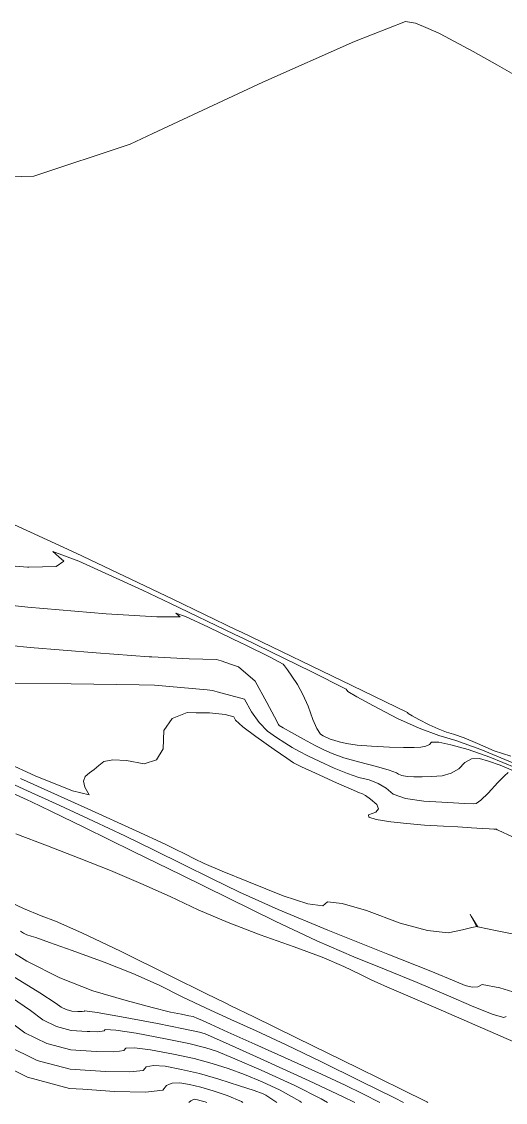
# Model space of a CAD drawing. Header units: inches. Extents: x 1337389 to 1347141, y 407035 to 414577.
# Drawn here: x 1342924 to 1343262, y 407035 to 407789 of the extents above; entities that cross this region are included whole.
import ezdxf

# ---------------------------------------------------------------- set-up
doc = ezdxf.new("R2010")
doc.units = ezdxf.units.IN
doc.header["$MEASUREMENT"] = 0
doc.layers.add('Topo', color=7, linetype='Continuous', lineweight=15, true_color=0x459900)

msp = doc.modelspace()

# ---------------------------------------------------------------- linework, layer by layer
at = {"layer": 'Topo'}
for p, q in [((1343028.0881, 407383.3619, 740), (1343072.423, 407362.0819, 740)), ((1343073.85, 407365.1141, 735), (1343029.6262, 407386.3411, 735)), ((1343070.9591, 407359.0682, 745), (1343077.208, 407356.0669, 745)), ((1343069.9909, 407341.1307, 750), (1343063.3752, 407343.369, 750)), ((1343045.8901, 407307.1741, 760), (1343053.5199, 407307.0491, 760))]:
    msp.add_line(p, q, dxfattribs=at)
for points, elevation in [([(1343015.6969, 407711.3109), (1343092.4428, 407747.1879), (1343156.4349, 407775.6871), (1343191.9339, 407789.4499), (1343198.94, 407788.4771), (1343204.4959, 407786.031)], 730), ([(1343204.4959, 407786.031), (1343214.6849, 407781.5458), (1343216.086, 407780.8082)], 730), ([(1343216.086, 407780.8082), (1343239.169, 407768.657), (1343256.013, 407759.1011)], 730), ([(1343256.013, 407759.1011), (1343272.3919, 407749.8101), (1343301.0019, 407723.389), (1343302.8159, 407720.819)], 730), ([(1342906.8339, 407680.9299), (1342932.8451, 407681.71), (1342999.9581, 407703.953), (1343015.6969, 407711.3109)], 730), ([(1343029.6262, 407386.3411), (1342962.3621, 407418.628), (1342889.834, 407451.7601)], 735), ([(1342950.1481, 407416.0511), (1342945.9511, 407419.706), (1342964.168, 407413.0169), (1343008.488, 407392.77), (1343028.0881, 407383.3619)], 740), ([(1342928.3159, 407408.7562), (1342929.302, 407408.6739), (1342948.287, 407409.1611), (1342953.836, 407412.8391), (1342950.1481, 407416.0511)], 740), ([(1342896.883, 407411.377), (1342928.3159, 407408.7562)], 740), ([(1342915.564, 407382.1842), (1342928.7261, 407380.7899), (1342983.169, 407376.2511), (1343018.5091, 407374.0572), (1343027.4281, 407374.141)], 745), ([(1343027.4281, 407374.141), (1343034.7451, 407374.2089), (1343031.8789, 407376.7051), (1343038.5019, 407374.273), (1343054.6141, 407366.9128), (1343070.9591, 407359.0682)], 745), ([(1343072.423, 407362.0819), (1343078.911, 407358.968), (1343126.2452, 407335.9211), (1343150.492, 407323.6309), (1343151.651, 407322.0981), (1343158.0201, 407318.1869), (1343169.5988, 407311.898), (1343186.3871, 407303.2312), (1343201.5738, 407296.3339), (1343215.1621, 407291.208), (1343227.1491, 407287.8519), (1343244.3809, 407281.5139), (1343266.8579, 407272.194)], 740), ([(1343265.3519, 407276.8207), (1343253.8661, 407280.5743), (1343242.2201, 407285.742), (1343232.778, 407289.6569), (1343225.5391, 407292.3191), (1343220.503, 407293.729), (1343214.795, 407295.883), (1343208.415, 407298.78), (1343201.3621, 407302.4209), (1343196.498, 407305.063), (1343193.823, 407306.7061), (1343193.336, 407307.3499), (1343154.5972, 407326.2188), (1343077.6058, 407363.311), (1343073.85, 407365.1141)], 735), ([(1343014.9739, 407346.1449), (1343013.1971, 407346.239), (1342976.1751, 407348.901), (1342930.1389, 407352.739), (1342902.7069, 407355.3929)], 750), ([(1343077.208, 407356.0669), (1343080.2161, 407354.6238), (1343097.598, 407346.0159), (1343106.7599, 407341.0889), (1343107.7019, 407339.8421), (1343109.671, 407337.0449), (1343112.668, 407332.699), (1343116.6919, 407326.8031), (1343120.472, 407319.8171), (1343124.01, 407311.7431), (1343127.305, 407302.5801), (1343130.175, 407296.0951), (1343132.619, 407292.289), (1343134.6391, 407291.16), (1343136.439, 407290.1989), (1343138.0212, 407289.4061), (1343139.384, 407288.7809), (1343141.9729, 407287.9411), (1343145.789, 407286.885), (1343150.8312, 407285.615), (1343158.3439, 407284.5758), (1343168.328, 407283.768), (1343180.7831, 407283.191), (1343190.643, 407282.907), (1343197.9059, 407282.9149), (1343202.574, 407283.215), (1343206.166, 407283.9351), (1343208.684, 407285.0752), (1343210.1271, 407286.636), (1343215.103, 407286.552), (1343223.612, 407284.825), (1343235.6549, 407281.453), (1343250.7441, 407276.0721), (1343268.8792, 407268.6829)], 745), ([(1343063.3752, 407343.369), (1343060.201, 407344.4421), (1343041.2061, 407344.753), (1343014.9739, 407346.1449)], 750), ([(1343267.3641, 407266.7401), (1343257.857, 407270.6138), (1343249.9462, 407273.435), (1343243.6328, 407275.203), (1343238.0579, 407274.904), (1343233.2229, 407272.5401), (1343229.1269, 407268.1099), (1343223.908, 407264.996), (1343217.5669, 407263.1999), (1343210.102, 407262.7198), (1343203.5399, 407262.491), (1343197.8801, 407262.5131), (1343193.122, 407262.7849), (1343189.4919, 407263.352), (1343186.9901, 407264.2121), (1343185.6159, 407265.3669), (1343180.5161, 407267.192), (1343171.6889, 407269.685), (1343159.136, 407272.8481), (1343148.855, 407275.834), (1343140.8461, 407278.6421), (1343135.1099, 407281.274), (1343128.452, 407284.612), (1343120.8739, 407288.6561), (1343112.374, 407293.4071), (1343106.6969, 407296.6031), (1343103.8441, 407298.244), (1343103.8131, 407298.3291), (1343103.7209, 407298.4911), (1343103.5672, 407298.7298), (1343103.352, 407299.0451), (1343100.549, 407304.2301), (1343095.157, 407314.2839), (1343087.1769, 407329.2079), (1343075.5252, 407339.2602), (1343069.9909, 407341.1307)], 750), ([(1343006.268, 407326.5729), (1342958.8101, 407327.3488), (1342920.0409, 407327.745), (1342908.6552, 407327.651)], 755), ([(1343053.6041, 407323.1431), (1343016.9459, 407326.3992), (1343006.268, 407326.5729)], 755), ([(1343060.686, 407321.878), (1343057.2788, 407322.8169), (1343053.6041, 407323.1431)], 755), ([(1343263.6532, 407265.5798), (1343261.014, 407263.256), (1343256.319, 407258.4439), (1343249.57, 407251.144), (1343244.5361, 407246.243), (1343241.2171, 407243.7411), (1343239.614, 407243.6379), (1343232.9999, 407243.8869), (1343221.3749, 407244.487), (1343204.7391, 407245.4392), (1343192.0478, 407247.4201), (1343183.3011, 407250.4292), (1343178.498, 407254.467), (1343172.932, 407257.7551), (1343166.6028, 407260.292), (1343159.51, 407262.0791), (1343151.4119, 407264.816), (1343142.3083, 407268.5039), (1343132.1979, 407273.1409), (1343123.9391, 407277.0821), (1343117.5308, 407280.3261), (1343112.9741, 407282.874), (1343107.808, 407286.0719), (1343102.0339, 407289.921), (1343095.6501, 407294.4209), (1343089.8181, 407300.368), (1343084.5381, 407307.7631), (1343079.81, 407316.6053), (1343060.686, 407321.878)], 755), ([(1342892.9548, 407281.742), (1342933.671, 407263.2691), (1342959.81, 407252.6921), (1342971.3741, 407250.013), (1342968.3599, 407255.2312), (1342967.4109, 407259.4951), (1342968.525, 407262.8049), (1342971.704, 407265.1602), (1342974.935, 407267.684), (1342978.221, 407270.377), (1342981.559, 407273.2389), (1342987.939, 407274.384), (1342997.3599, 407273.813), (1343009.8218, 407271.527), (1343018.339, 407274.257), (1343022.9099, 407282.003), (1343023.5359, 407294.766), (1343029.154, 407303.1899), (1343039.764, 407307.2738), (1343045.8901, 407307.1741)], 760), ([(1343053.5199, 407307.0491), (1343055.3659, 407307.0188), (1343066.19, 407306.0579), (1343072.236, 407304.3911), (1343073.5051, 407302.018), (1343078.627, 407297.422), (1343087.6008, 407290.6028), (1343100.429, 407281.5602), (1343109.1531, 407275.4357), (1343113.7721, 407272.229), (1343114.2879, 407271.941), (1343119.4601, 407269.534), (1343129.2869, 407265.0091), (1343143.7709, 407258.3651), (1343153.97, 407253.799), (1343159.8851, 407251.311), (1343161.5161, 407250.9001), (1343164.059, 407249.402), (1343167.5149, 407246.8159), (1343171.883, 407243.1442), (1343173.1279, 407240.126), (1343171.252, 407237.762), (1343166.2531, 407236.0529), (1343166.3181, 407234.3809), (1343171.4478, 407232.7479), (1343181.642, 407231.152), (1343192.8799, 407229.843), (1343205.162, 407228.8219), (1343218.4871, 407228.0872), (1343228.401, 407227.5061), (1343234.9031, 407227.0781), (1343237.9942, 407226.8041), (1343241.607, 407226.5541), (1343245.7449, 407226.33), (1343250.4061, 407226.131), (1343253.5192, 407226.0049), (1343255.0929, 407225.9624), (1343255.166, 407225.989), (1343255.2782, 407226.0011), (1343255.437, 407226.01), (1343255.513, 407225.9921), (1343255.5069, 407225.9481), (1343255.4182, 407225.8789), (1343255.565, 407225.7509), (1343255.9469, 407225.5641), (1343256.564, 407225.3191), (1343266.508, 407220.6161)], 760), ([(1342899.4828, 407265.9571), (1342925.88, 407253.851), (1342950.89, 407242.5041), (1342974.366, 407231.6169), (1342996.309, 407221.1891), (1343016.719, 407211.2208), (1343036.8489, 407201.3538), (1343056.698, 407191.5869), (1343076.2659, 407181.9198), (1343103.2907, 407169.903), (1343137.7741, 407155.5339), (1343179.714, 407138.8159), (1343209.644, 407126.8089), (1343227.5629, 407119.515), (1343233.472, 407116.933), (1343238.4361, 407115.7579), (1343242.4561, 407115.9889), (1343245.5309, 407117.627), (1343257.695, 407115.2291), (1343278.9471, 407108.7929)], 770), ([(1342923.541, 407261.389), (1342970.5269, 407240.07), (1343004.1579, 407224.731), (1343024.4337, 407215.372), (1343031.3541, 407211.992), (1343038.179, 407208.6471), (1343044.909, 407205.3349), (1343051.5441, 407202.0571), (1343064.038, 407196.655), (1343082.3901, 407189.1281), (1343106.602, 407179.4769), (1343123.8772, 407173.938), (1343134.2138, 407172.5129), (1343137.6151, 407175.2019), (1343147.766, 407174.0608), (1343164.6662, 407169.09), (1343188.317, 407160.2909), (1343207.368, 407155.1399), (1343221.8219, 407153.638), (1343231.6759, 407155.7841), (1343238.265, 407157.2209), (1343241.589, 407157.947), (1343241.6479, 407157.9639), (1343241.0071, 407159.2081), (1343239.6658, 407161.679), (1343237.6251, 407165.3768), (1343237.012, 407166.599), (1343237.8251, 407165.3438), (1343240.0661, 407161.6131), (1343241.5639, 407159.1139), (1343242.3208, 407157.847), (1343242.337, 407157.8121), (1343242.3639, 407157.7801), (1343242.4051, 407157.752), (1343242.4571, 407157.7271), (1343255.8662, 407155.0309), (1343282.6319, 407149.664)], 765), ([(1343262.238, 407095.325), (1343260.553, 407094.428), (1343253.0089, 407096.636), (1343239.6052, 407101.948), (1343220.34, 407110.3662), (1343199.9869, 407118.972), (1343178.5459, 407127.7649), (1343156.018, 407136.7461), (1343130.165, 407148.085), (1343100.9868, 407161.7819), (1343068.4859, 407177.8379), (1343035.5179, 407194.0599), (1343002.0842, 407210.45), (1342968.185, 407227.0061), (1342944.574, 407238.5021), (1342931.2519, 407244.9378), (1342928.2189, 407246.3139), (1342913.3661, 407253.223)], 775), ([(1342920.171, 407222.657), (1342942.313, 407214.3561), (1342964.3677, 407205.804), (1342986.3349, 407197.0011), (1343007.507, 407188.0549), (1343027.8862, 407178.965), (1343047.4712, 407169.7321), (1343068.4101, 407160.8071), (1343090.7048, 407152.1902), (1343114.3528, 407143.8812), (1343133.802, 407136.5219), (1343149.049, 407130.115), (1343160.0971, 407124.6571), (1343168.5002, 407120.605), (1343174.261, 407117.957), (1343177.3791, 407116.7148), (1343190.3301, 407111.1352), (1343213.1169, 407101.218), (1343245.7369, 407086.9642), (1343267.5819, 407077.5131)], 780), ([(1342681.929, 407193.006), (1342683.362, 407192.646), (1342689.098, 407191.5869), (1342695.0469, 407191.201), (1342701.21, 407191.488), (1342707.586, 407192.4481), (1342725.5229, 407188.8638), (1342755.022, 407180.7357), (1342796.082, 407168.0649), (1342825.4421, 407158.701), (1342843.103, 407152.643), (1342849.064, 407149.892), (1342860.4412, 407143.4941), (1342877.235, 407133.4481), (1342899.445, 407119.7559), (1342917.176, 407108.43), (1342930.4269, 407099.4689), (1342939.1979, 407092.8738), (1342948.7061, 407088.225), (1342958.951, 407085.5221), (1342969.9343, 407084.7651), (1342971.8029, 407084.7321)], 805), ([(1342992.534, 407071.0451), (1342988.6167, 407070.5949), (1342976.3101, 407070.814), (1342958.5431, 407072.038), (1342941.9679, 407076.411), (1342926.5861, 407083.932), (1342912.3951, 407094.6019), (1342897.4669, 407105.085), (1342881.8009, 407115.3839), (1342865.397, 407125.4959), (1342851.1911, 407133.7471), (1342839.1821, 407140.1371), (1342829.3719, 407144.6651), (1342813.4079, 407150.5912), (1342791.2908, 407157.916), (1342763.0221, 407166.6411), (1342740.53, 407171.908), (1342723.8159, 407173.7179), (1342712.8791, 407172.071), (1342703.3411, 407171.388), (1342695.2, 407171.6689), (1342694.614, 407171.7769)], 810), ([(1342911.5149, 407177.315), (1342925.7002, 407170.6751), (1342937.8298, 407165.5132), (1342947.9051, 407161.8311), (1342966.3402, 407153.5631), (1342993.1341, 407140.71), (1343028.2879, 407123.2721), (1343052.7801, 407111.1751), (1343066.6119, 407104.421), (1343069.782, 407103.0078), (1343086.2689, 407094.9961), (1343116.0732, 407080.3838), (1343159.1932, 407059.174), (1343189.4189, 407044.2699), (1343206.7521, 407035.671), (1343207.4885, 407035.2906)], 785), ([(1343173.9577, 407035.2906), (1343162.176, 407041.2369), (1343149.9489, 407047.2511), (1343133.3309, 407055.0339), (1343112.323, 407064.5841), (1343086.9251, 407075.9031), (1343068.1379, 407084.3019), (1343055.9639, 407089.7802), (1343050.401, 407092.3391), (1343046.527, 407094.0981), (1343044.341, 407095.057), (1343043.8431, 407095.217), (1343040.9709, 407095.7978), (1343035.725, 407096.7998), (1343028.103, 407098.2229), (1343015.2781, 407101.4041), (1342997.2491, 407106.342), (1342974.015, 407113.037), (1342950.8981, 407122.2199), (1342927.8951, 407133.89), (1342905.0079, 407148.048)], 795), ([(1343190.5817, 407035.2906), (1343184.2801, 407038.4721), (1343160.6851, 407050.2051), (1343133.011, 407063.8179), (1343108.697, 407075.5071), (1343087.7409, 407085.2719), (1343070.145, 407093.1129), (1343053.005, 407101.0249), (1343036.32, 407109.006), (1343020.0901, 407117.0557), (1343001.901, 407125.1171), (1342981.752, 407133.188), (1342959.6439, 407141.2681), (1342943.8038, 407146.9721), (1342934.2331, 407150.2999), (1342930.9299, 407151.252), (1342928.0419, 407152.3109), (1342925.5667, 407153.479), (1342923.5049, 407154.754)], 790), ([(1342719.767, 407141.8289), (1342725.2421, 407140.505), (1342737.4971, 407137.478), (1342748.058, 407135.912), (1342756.926, 407135.8062), (1342764.1012, 407137.1621), (1342769.4469, 407138.1501), (1342772.9621, 407138.7711), (1342774.6481, 407139.0251), (1342776.668, 407138.917), (1342779.0221, 407138.449), (1342781.7111, 407137.6192), (1342789.3399, 407134.372), (1342801.909, 407128.7078), (1342819.4189, 407120.6272), (1342832.6899, 407114.255), (1342841.721, 407109.592), (1342846.5119, 407106.6379), (1342858.049, 407098.396), (1342876.3321, 407084.866), (1342901.3599, 407066.048), (1342928.4911, 407052.782), (1342957.7249, 407045.07), (1342967.0772, 407044.4252)], 820), ([(1342917.09, 407124.129), (1342936.8849, 407111.7741), (1342948.4591, 407104.337), (1342951.8111, 407101.8159), (1342955.445, 407100.0401), (1342959.36, 407099.0072), (1342963.5572, 407098.717), (1342966.465, 407098.6658), (1342968.082, 407098.8519), (1342968.4101, 407099.2748), (1342977.0261, 407097.989), (1342993.9311, 407094.9941), (1343019.1229, 407090.2901), (1343037.248, 407086.7261), (1343048.306, 407084.3031), (1343052.2959, 407083.021), (1343066.371, 407076.9162), (1343090.5311, 407065.988), (1343124.776, 407050.2382), (1343148.0881, 407039.3901), (1343156.6265, 407035.2906)], 800), ([(1342937.8051, 407063.9179), (1342935.23, 407064.597), (1342913.9729, 407074.9899), (1342894.3639, 407089.734), (1342887.467, 407094.721)], 815), ([(1342971.8029, 407084.7321), (1342977.5411, 407084.6299), (1342981.7741, 407085.117), (1342982.632, 407086.2251), (1342990.0701, 407085.6821), (1343004.088, 407083.4872), (1343024.687, 407079.6397), (1343040.914, 407076.274), (1343052.768, 407073.389), (1343060.251, 407070.9851), (1343073.0711, 407065.781), (1343091.2268, 407057.7761), (1343114.7211, 407046.97), (1343133.1771, 407037.7561), (1343137.5183, 407035.2906)], 805), ([(1343119.5594, 407035.2906), (1343118.2668, 407036.1219), (1343104.6661, 407043.7019), (1343091.924, 407049.5631), (1343079.7701, 407054.6449), (1343068.2061, 407058.9501), (1343057.2311, 407062.476), (1343044.5791, 407065.8221), (1343030.251, 407068.9901), (1343014.2459, 407071.9789), (1343003.1129, 407073.3741), (1342996.8529, 407073.1749), (1342995.465, 407071.3819), (1342992.534, 407071.0451)], 810), ([(1343010.3979, 407059.2511), (1343009.1561, 407057.647), (1342999.693, 407056.5589), (1342982.686, 407056.8621), (1342958.1341, 407058.5541), (1342937.8051, 407063.9179)], 815), ([(1343102.1756, 407035.2906), (1343094.6109, 407040.4341), (1343092.62, 407041.3501), (1343086.4698, 407043.51), (1343076.1611, 407046.9139), (1343061.693, 407051.5619), (1343048.245, 407055.371), (1343035.8148, 407058.3409), (1343024.404, 407060.4719), (1343016.1569, 407061.0659), (1343011.074, 407060.1253), (1343010.3979, 407059.2511)], 815), ([(1342967.0772, 407044.4252), (1342989.0619, 407042.9101), (1343010.77, 407042.524), (1343022.8468, 407043.9121), (1343025.2959, 407047.075), (1343027.4398, 407047.9999)], 820), ([(1343027.4398, 407047.9999), (1343029.2, 407048.7589), (1343034.561, 407048.964), (1343041.378, 407047.6908), (1343049.1761, 407045.7971), (1343057.953, 407043.2831), (1343067.7099, 407040.1487), (1343077.6131, 407035.8419), (1343078.6247, 407035.2906)], 820), ([(1343040.9397, 407035.2906), (1343042.2441, 407036.4509), (1343044.7191, 407037.457), (1343046.942, 407037.0411), (1343049.485, 407036.4241), (1343052.3479, 407035.6041), (1343053.323, 407035.2906)], 825)]:
    msp.add_lwpolyline(points, dxfattribs=dict(at, elevation=elevation))

doc.saveas('drawing.dxf')
